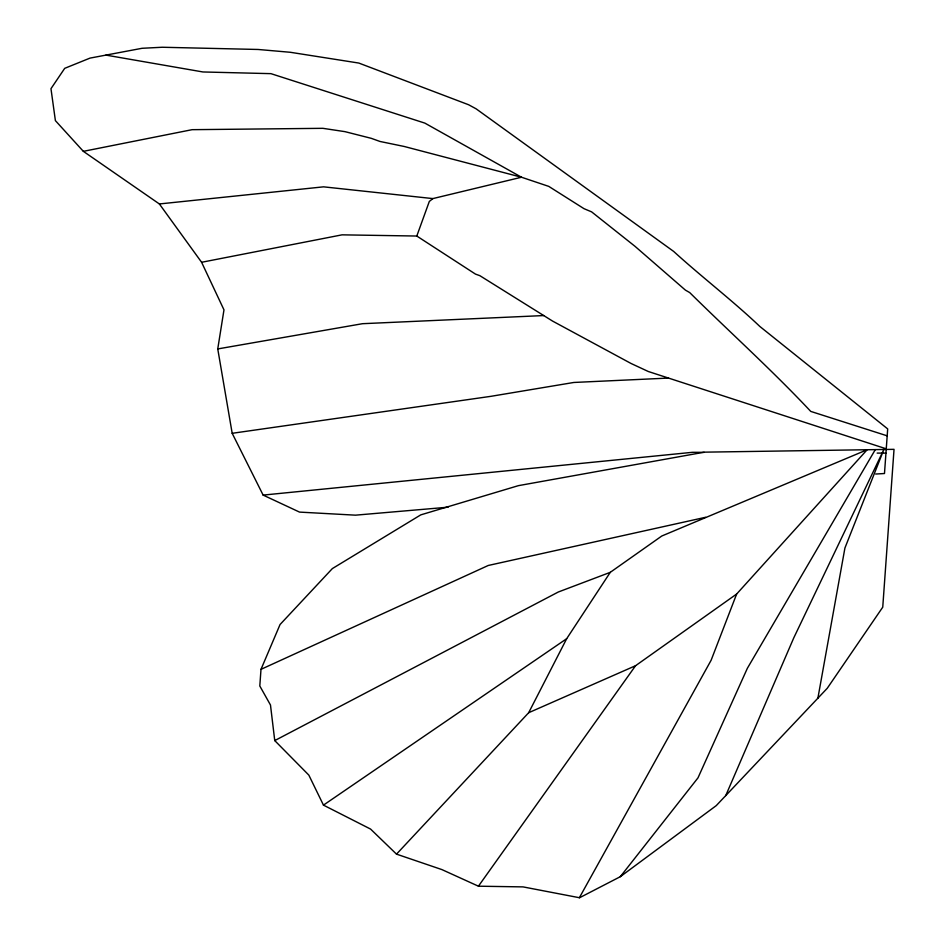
<?xml version="1.0" encoding="UTF-8"?>
<svg xmlns="http://www.w3.org/2000/svg" width="945" height="945" viewBox="0 0 945 945"><rect width="100%" height="100%" fill="white"/><g stroke="black" fill="none" stroke-linecap="round" stroke-linejoin="round"><path stroke-width="1.42" d="M620.31 876.688L716.263 805.612L827.241 688.303L882.748 607.174L894.029 449.336L704.497 452.159L518.38 485.659L420.773 514.871L332.356 568.583L280.051 624.527L260.997 669.343L259.804 685.987L270.483 705.017L274.747 740.585L308.838 775.113L323.462 805.128L370.594 829.084L396.51 854.138L441.894 869.589L478.43 886.197L523.046 886.894L579.557 897.75L620.31 876.688L697.977 777.877L747.377 668.269L875.306 449.619M448.119 507.193L355.509 515.167L299.518 512.095L263.135 495.097L232.186 433.306L217.752 348.929L223.977 309.865L201.604 262.285L159.374 203.955L83.349 151.342L55.389 120.617L50.971 88.688L64.709 68.335L90.011 58.106L142.081 48.289L162.257 47.25L258.15 49.471L290.328 52.282L358.805 63.055L468.614 104.753L476.138 108.84L673.667 251.429C701.71 276.979 732.328 300.321 759.874 326.486L887.686 428.9L884.485 473.516L875.672 474.036M817.886 698.19L844.924 548.005L883.87 449.489L793.776 637.863L725.76 795.572M201.604 262.285L342.055 234.844L416.792 236.037L429.313 201.45L432.869 198.592L521.51 177.235L548.773 186.389L584.034 208.691L591.617 211.869L634.945 246.267L685.42 290.127L689.708 292.584C729.965 332.321 772.041 370.168 810.751 411.406L887.178 435.834M274.747 740.585L558.306 592.007L610.281 572.327L661.807 536.004L867.156 449.737L736.639 594.039L711.124 660.248L579.38 897.715M396.51 854.138L528.68 712.707L566.669 638.714L610.281 572.327M478.43 886.197L635.572 665.705L736.639 594.039M323.462 805.128L566.669 638.714M260.997 669.343L488.246 565.476L705.643 517.281M528.68 712.707L635.572 665.705M83.349 151.342L192.107 129.678L322.859 128.319L344.96 131.65L371.29 138.336L379.996 141.466L404.212 146.475L521.51 177.235L424.86 123.11L270.931 73.651L202.927 71.962L105.923 55.105M217.752 348.929L362.502 323.698L543.729 315.559M232.186 433.306L490.951 396.321L573.839 382.465L668.505 378.071M159.374 203.955L323.568 186.838L432.869 198.592M263.135 495.097L692.425 452.312L704.155 452.36M877.149 453.092L885.949 453.127M886.256 448.828L648.329 371.515L631.036 363.471L552.541 321.064L479.847 275.668L475.489 274.109L416.792 236.037"/></g></svg>
